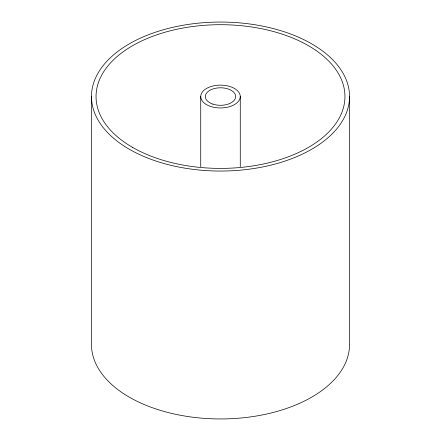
<?xml version="1.0" encoding="UTF-8"?>
<svg xmlns="http://www.w3.org/2000/svg" width="441" height="441" viewBox="0 0 441 441"><rect width="100%" height="100%" fill="white"/><g stroke="black" fill="none" stroke-linecap="round" stroke-linejoin="round"><path stroke-width="0.66" d="M349.537 96.551A129.037 74.501 0 0 1 155.982 161.064A129.037 74.501 0 0 1 155.982 32.033A129.037 74.501 0 0 1 349.537 96.551L349.537 344.449A129.037 74.501 0 0 1 220.5 418.95A129.037 74.501 0 0 1 91.463 344.449L91.463 96.551M240.273 96.551A19.773 11.416 0 0 1 210.611 106.435A19.773 11.416 0 0 1 210.611 86.662A19.773 11.416 0 0 1 240.273 96.551L240.273 166.698M200.727 96.551L200.727 166.698M212.909 104.137A15.181 8.765 0 0 0 235.681 96.551A15.181 8.765 0 0 0 212.909 88.961A15.181 8.765 0 0 0 212.909 104.137M132.504 147.355A124.445 71.844 0 0 0 340.706 115.145A124.445 71.844 0 0 0 188.29 27.149A124.445 71.844 0 0 0 132.504 147.355"/></g></svg>
